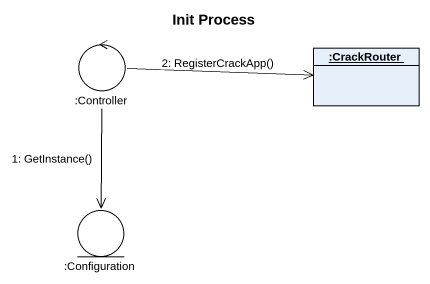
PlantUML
@startuml
title Init Process
allowmixing
hide circle
hide empty members
control ":Controller" as Controller
object ":CrackRouter" as CrackRouter
entity ":Configuration" as Configuration
Controller --> Configuration : 1: GetInstance()
Controller -right-> CrackRouter : 2: RegisterCrackApp()
@enduml
